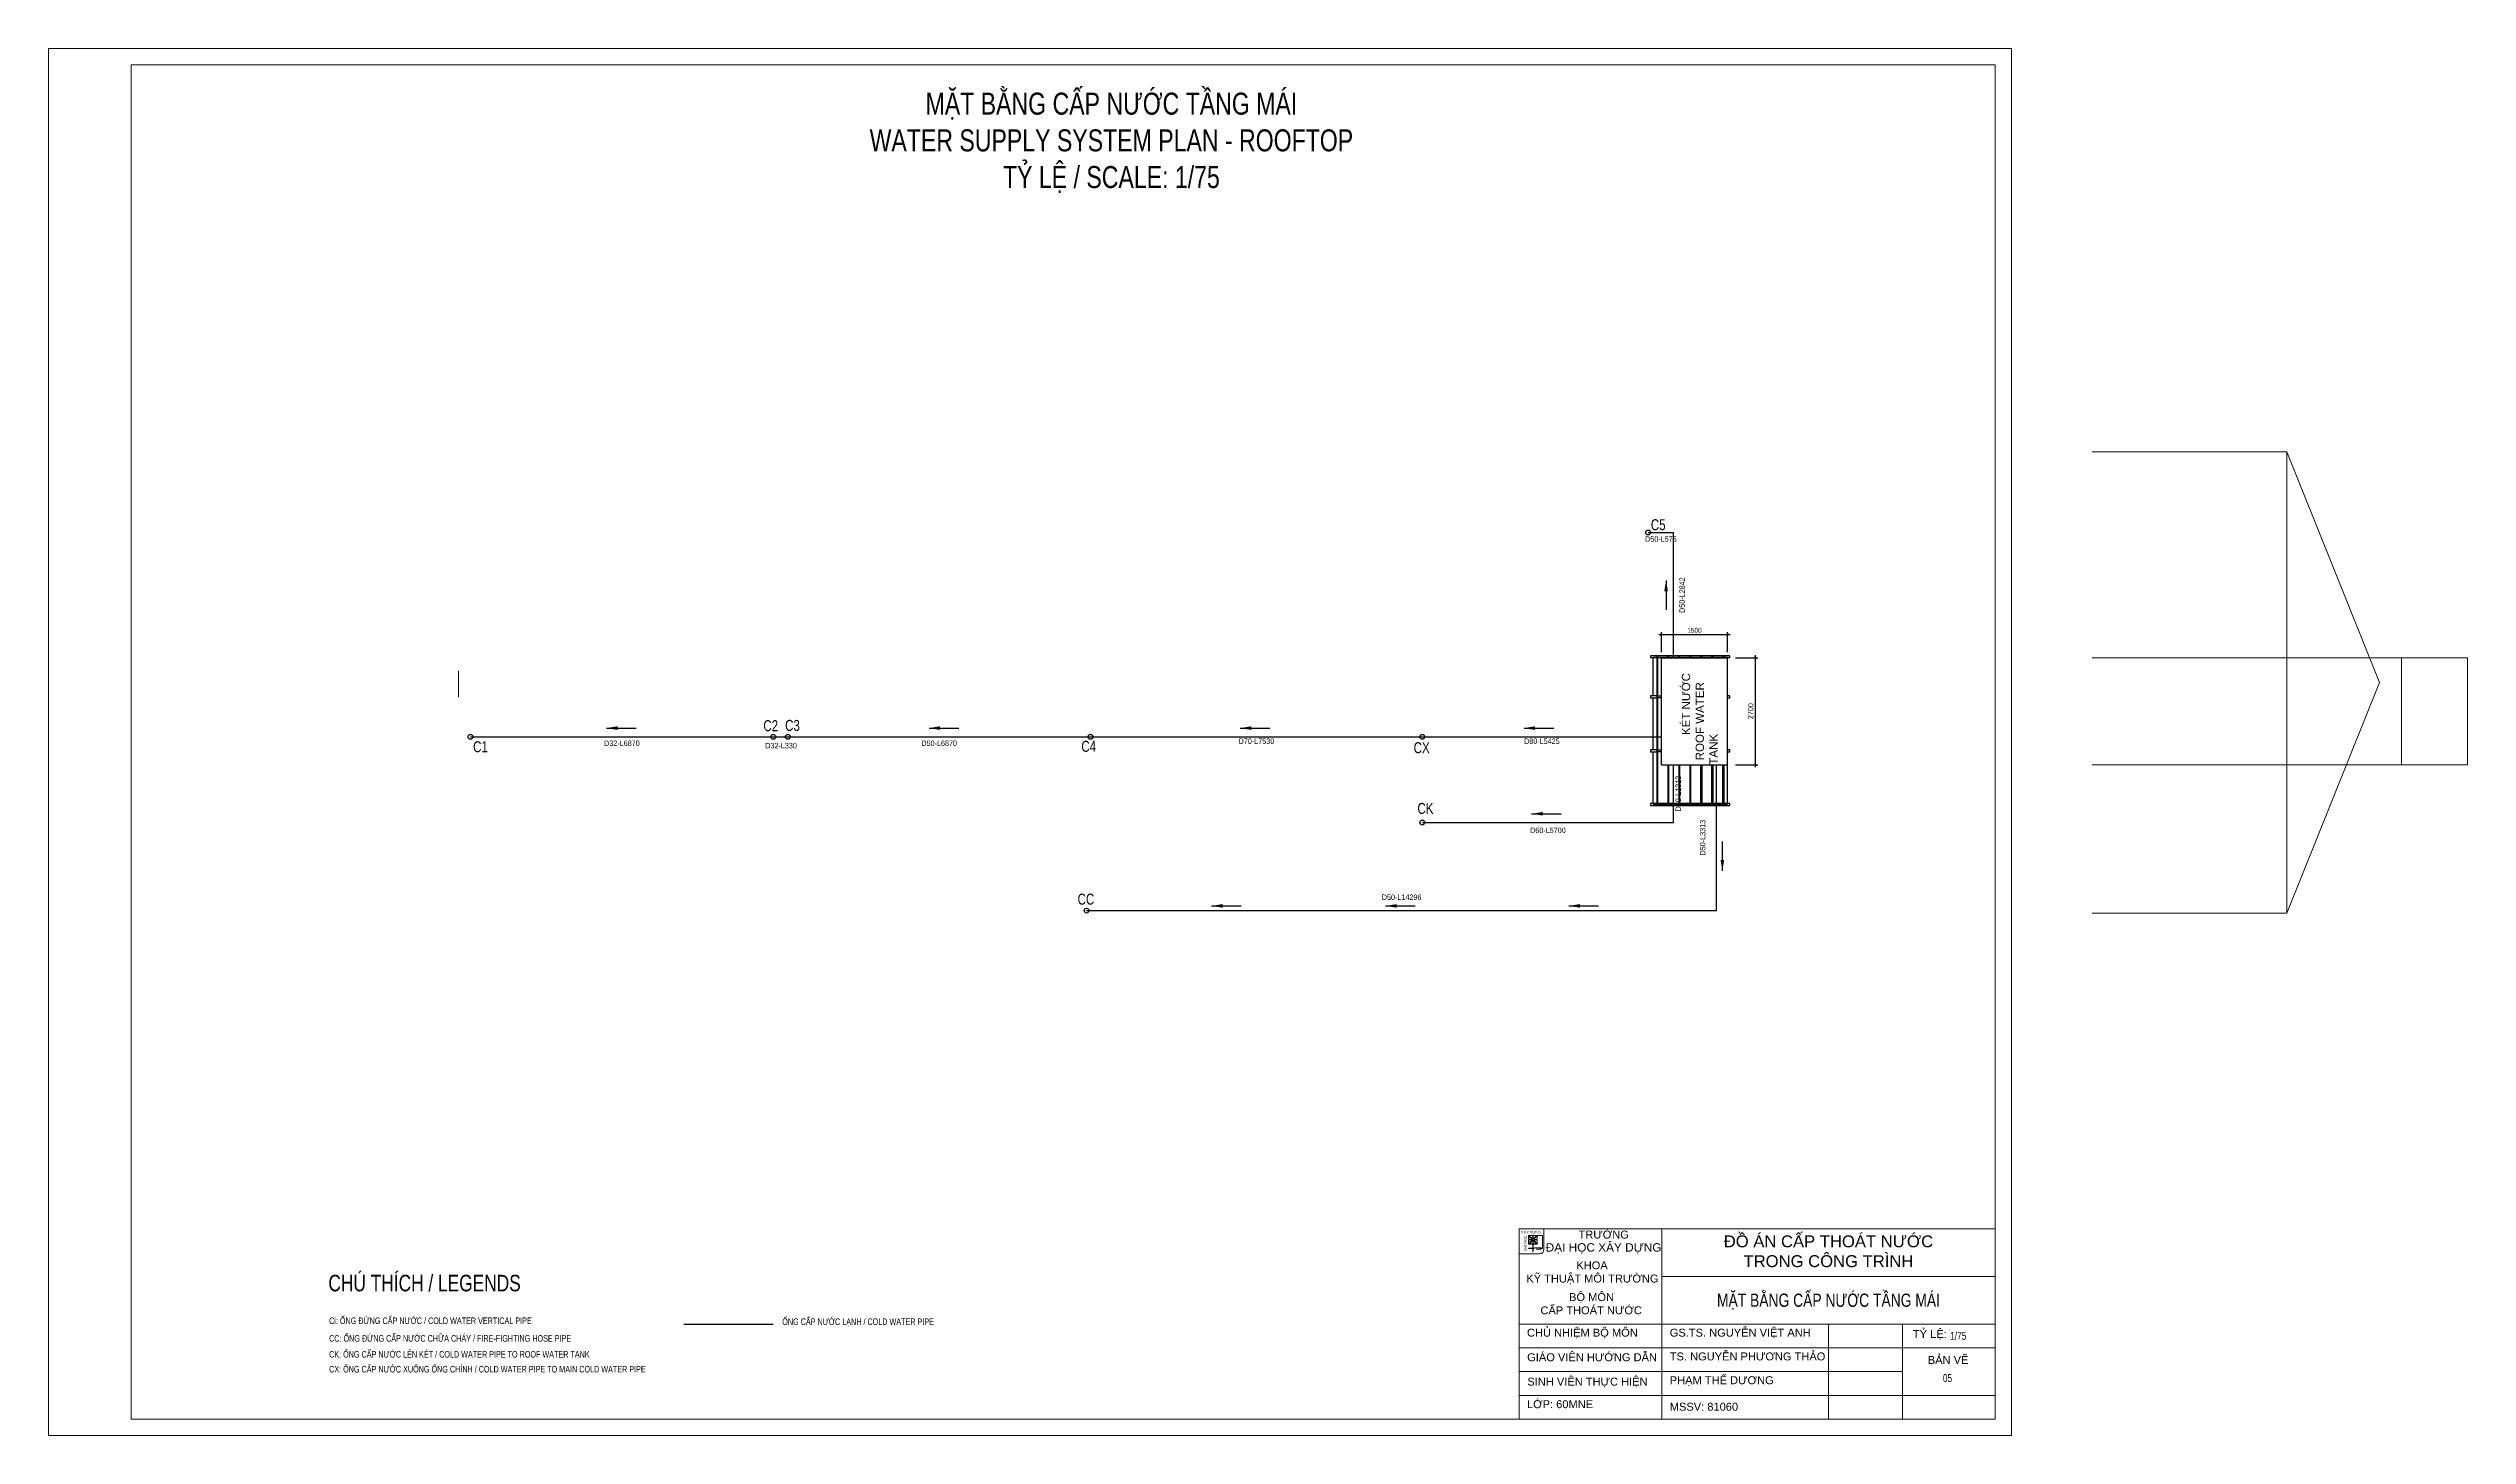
# Model space of a CAD drawing. Header units: millimetres. Extents: x -819040 to 60987, y -269988 to 131461.
# Drawn here: x 6088 to 60987, y -2954 to 28546 of the extents above; entities that cross this region are included whole.
import ezdxf
from ezdxf.enums import TextEntityAlignment as Align

# ---------------------------------------------------------------- set-up
doc = ezdxf.new("R2010")
doc.units = ezdxf.units.MM
doc.layers.get('0').update_dxf_attribs({"lineweight": 9})
doc.layers.get('Defpoints').update_dxf_attribs({"lineweight": 9})
for name, color, linetype, lineweight in [('CAP LANH-CAT', 4, 'Continuous', 30), ('CAP LANH-CONTINOUS', 4, 'Continuous', 30), ('CAP LANH-CONTINOUS @ 50', 4, 'Continuous', 30), ('GHI CHU', 51, 'Continuous', 9), ('GHI CHU @ 100', 51, 'Continuous', 9), ('GHI CHU @ 50', 51, 'Continuous', 9), ('KET NUOC', 4, 'Continuous', 30), ('KET NUOC @ 50', 4, 'Continuous', 30), ('KHUNG GIAY-A2', 7, 'Continuous', 9), ('KHUNG TEN', 7, 'Continuous', 9), ('KICH THUOC', 21, 'Continuous', 13), ('KICH THUOC @ 50', 21, 'Continuous', 13)]:
    doc.layers.add(name, color=color, linetype=linetype, lineweight=lineweight)
doc.styles.add('ARIANH', font='VnArialH.TTF')
doc.styles.add('KICH THUOC', font='arial.ttf', dxfattribs={"width": 0.75})
doc.styles.get("Standard").update_dxf_attribs({"font": 'arial.ttf', "width": 0.75})
doc.styles.add('TCVN-10', font='arial.ttf', dxfattribs={"width": 0.75, "height": 10})
doc.styles.add('TCVN-2.5', font='arial.ttf', dxfattribs={"width": 0.75, "height": 2.5})
doc.dimstyles.new('TCVN-2.5', dxfattribs={"dimtxt": 2.5, "dimasz": 1.2, "dimexe": 1.2, "dimexo": 0, "dimgap": 0.8, "dimtad": 1, "dimtoh": 1, "dimdec": 0, "dimzin": 0, "dimdsep": 46, "dimtxsty": 'KICH THUOC', "dimblk": 'ARCHTICK', "dimcen": 1.2, "dimdle": 1.2, "dimclrd": 31, "dimclre": 31, "dimclrt": 256, "dimadec": 0, "dimazin": 0, "dimtm": 1e-09, "dimtfac": 1, "dimtdec": 0, "dimtix": 1, "dimtofl": 0, "dimtmove": 0, "dimatfit": 2, "dimfxl": 7, "dimfxlon": 1, "dimtolj": 1, "dimtzin": 0, "dimlwd": -1, "dimlwe": -1, "dimarcsym": 1})
doc.dimstyles.new('TCVN-2.5 D-L', dxfattribs={"dimtxt": 2.5, "dimasz": 1.2, "dimexe": 1.2, "dimexo": 0, "dimgap": 0.8, "dimtad": 1, "dimtoh": 1, "dimdec": 0, "dimzin": 0, "dimdsep": 46, "dimtxsty": 'KICH THUOC', "dimblk": 'ARCHTICK', "dimcen": 1.2, "dimdle": 1.2, "dimse1": 1, "dimse2": 1, "dimsd1": 1, "dimsd2": 1, "dimclrd": 256, "dimclre": 256, "dimclrt": 256, "dimadec": 0, "dimazin": 0, "dimtm": 1e-09, "dimtfac": 1, "dimtdec": 0, "dimtofl": 0, "dimtmove": 0, "dimatfit": 2, "dimfxl": 1, "dimtolj": 1, "dimtzin": 0, "dimlwd": -1, "dimlwe": -1, "dimarcsym": 1})
doc.dimstyles.new('TCVN-5 D-i-L', dxfattribs={"dimtxt": 5, "dimasz": 1.2, "dimexe": 1.2, "dimexo": 0, "dimgap": 0.8, "dimtad": 1, "dimtoh": 1, "dimdec": 0, "dimzin": 0, "dimdsep": 46, "dimtxsty": 'KICH THUOC', "dimblk": 'ARCHTICK', "dimcen": 1.2, "dimdle": 1.2, "dimse1": 1, "dimse2": 1, "dimsd1": 1, "dimsd2": 1, "dimclrd": 256, "dimclre": 256, "dimclrt": 256, "dimadec": 0, "dimazin": 0, "dimtm": 1e-09, "dimtfac": 1, "dimtdec": 0, "dimtofl": 0, "dimtmove": 1, "dimatfit": 2, "dimfxl": 1, "dimtolj": 1, "dimtzin": 0, "dimlwd": -1, "dimlwe": -1, "dimarcsym": 1})

# ---------------------------------------------------------------- blocks, each defined once
blk = doc.blocks.new('_ArchTick')
at = {"color": 0, "linetype": 'ByBlock', "const_width": 0.15}
blk.add_lwpolyline([(-0.5, -0.5), (0.5, 0.5)], dxfattribs=at)
blk = doc.blocks.new('*D21')
at = {"layer": 'Defpoints', "color": 0, "transparency": 16777216}
for p in [(0, -1725), (-1500, -2310), (0, -2310)]:
    blk.add_point(p, dxfattribs=at)
at = {"layer": 'KET NUOC', "color": 31, "transparency": 16777216}
for p, q in [((-1560, -1725), (60, -1725)), ((-1500, -2175), (-1500, -1665)), ((0, -2175), (0, -1665))]:
    blk.add_line(p, q, dxfattribs=at)
at = {"layer": 'KET NUOC', "color": 31, "transparency": 16777216, "xscale": 59.99999999999995, "yscale": 59.99999999999995, "zscale": 59.99999999999995, "rotation": 180}
blk.add_blockref('_ArchTick', (-1500, -1725), dxfattribs=at)
at = {"layer": 'KET NUOC', "color": 31, "transparency": 16777216, "xscale": 59.99999999999995, "yscale": 59.99999999999995, "zscale": 59.99999999999995}
blk.add_blockref('_ArchTick', (0, -1725), dxfattribs=at)
at = {"layer": 'KET NUOC', "transparency": 16777216, "insert": (-750, -1621), "char_height": 125, "attachment_point": 5, "style": 'KICH THUOC'}
blk.add_mtext('\\A1;1500', dxfattribs=at)
blk = doc.blocks.new('*D18')
at = {"layer": 'Defpoints', "color": 0, "transparency": 16777216}
for p in [(0, -2310), (0, -5010), (629, -5010)]:
    blk.add_point(p, dxfattribs=at)
at = {"layer": 'KET NUOC', "color": 31, "transparency": 16777216}
for p, q in [((179, -2310), (689, -2310)), ((629, -2250), (629, -5070)), ((179, -5010), (689, -5010))]:
    blk.add_line(p, q, dxfattribs=at)
at = {"layer": 'KET NUOC', "color": 31, "transparency": 16777216, "xscale": 59.99999999999995, "yscale": 59.99999999999995, "zscale": 59.99999999999995}
for p, rotation in [((629, -2310), 90), ((629, -5010), 270)]:
    blk.add_blockref('_ArchTick', p, dxfattribs=dict(at, rotation=rotation))
at = {"layer": 'KET NUOC', "color": 21, "transparency": 16777216, "insert": (525, -3660), "char_height": 125, "attachment_point": 5, "rotation": 90, "style": 'KICH THUOC'}
blk.add_mtext('\\A1;2700', dxfattribs=at)
blk = doc.blocks.new('*U281')
at = {"layer": 'KHUNG TEN'}
for p, q in [((0, 2880), (-7200, 2880)), ((-7200, 0), (-7200, 2880)), ((-6824, 2880), (-7200, 2880)), ((-7200, 2503), (-7200, 2880)), ((-6994, 2589), (-7058, 2589)), ((-7058, 2582), (-7058, 2589)), ((-6994, 2589), (-7058, 2589)), ((-7058, 2583), (-7058, 2589)), ((-6994, 2588), (-7058, 2588)), ((-7058, 2582), (-7058, 2588)), ((-6994, 2583), (-7058, 2583)), ((-6994, 2582), (-7058, 2582)), ((-6994, 2582), (-7058, 2582)), ((-6993, 2589), (-7057, 2589)), ((-7057, 2583), (-7057, 2589)), ((-6993, 2583), (-7057, 2583)), ((-7056, 2782), (-7005, 2782)), ((-7056, 2777), (-7056, 2782)), ((-7056, 2782), (-7005, 2782)), ((-7056, 2778), (-7056, 2782)), ((-7056, 2782), (-7005, 2782)), ((-7056, 2777), (-7056, 2782)), ((-7056, 2781), (-7006, 2781)), ((-7056, 2777), (-7056, 2781)), ((-7056, 2778), (-6997, 2720)), ((-7055, 2732), (-7056, 2778)), ((-7056, 2777), (-6998, 2719)), ((-7056, 2731), (-7056, 2777)), ((-7056, 2777), (-6998, 2719)), ((-7056, 2731), (-7056, 2777)), ((-7056, 2777), (-6998, 2719)), ((-7056, 2731), (-7056, 2777)), ((-7056, 2655), (-6998, 2714)), ((-7056, 2656), (-6997, 2714)), ((-7056, 2656), (-6998, 2714)), ((-7056, 2655), (-6998, 2713)), ((-7055, 2703), (-7056, 2656)), ((-7056, 2702), (-7056, 2655)), ((-7056, 2702), (-7056, 2655)), ((-7056, 2702), (-7056, 2656)), ((-7056, 2656), (-7056, 2652)), ((-7056, 2656), (-7056, 2651)), ((-7056, 2655), (-7056, 2651)), ((-7056, 2655), (-7056, 2651)), ((-7056, 2652), (-7005, 2652)), ((-7056, 2651), (-7005, 2651)), ((-7056, 2651), (-7006, 2651)), ((-7056, 2651), (-7005, 2651)), ((-7052, 2782), (-6994, 2724)), ((-7052, 2782), (-6994, 2724)), ((-7052, 2781), (-6994, 2723)), ((-7052, 2651), (-6994, 2709)), ((-7052, 2651), (-6994, 2709)), ((-7052, 2651), (-6994, 2709)), ((-7051, 2782), (-6993, 2724)), ((-7051, 2720), (-7044, 2716)), ((-7051, 2712), (-7044, 2716)), ((-7051, 2652), (-6993, 2710)), ((-7050, 2721), (-7044, 2716)), ((-7050, 2721), (-7043, 2717)), ((-7050, 2721), (-7044, 2716)), ((-7050, 2713), (-7043, 2717)), ((-7050, 2712), (-7044, 2716)), ((-7050, 2712), (-7044, 2716)), ((-6998, 2719), (-7049, 2719)), ((-6997, 2720), (-7048, 2720)), ((-6998, 2719), (-7048, 2719)), ((-6998, 2719), (-7048, 2719)), ((-6998, 2714), (-7048, 2714)), ((-6998, 2714), (-7048, 2714)), ((-6998, 2713), (-7048, 2713)), ((-6997, 2714), (-7047, 2714)), ((-6995, 2774), (-6991, 2769)), ((-6995, 2774), (-6991, 2769)), ((-6994, 2775), (-6990, 2770)), ((-6994, 2774), (-6991, 2769)), ((-6994, 2724), (-6994, 2770)), ((-6994, 2723), (-6994, 2770)), ((-6994, 2724), (-6994, 2770)), ((-6994, 2529), (-6994, 2709)), ((-6994, 2529), (-6994, 2709)), ((-6994, 2529), (-6994, 2709)), ((-6994, 2657), (-6991, 2661)), ((-6994, 2657), (-6991, 2661)), ((-6994, 2657), (-6991, 2660)), ((-6985, 2574), (-6994, 2529)), ((-6986, 2574), (-6994, 2529)), ((-6985, 2574), (-6994, 2529)), ((-6993, 2724), (-6993, 2771)), ((-6993, 2530), (-6993, 2710)), ((-6993, 2658), (-6990, 2661)), ((-6985, 2575), (-6993, 2530)), ((-6987, 2774), (-6991, 2769)), ((-6988, 2774), (-6991, 2769)), ((-6987, 2774), (-6991, 2769)), ((-6991, 2661), (-6985, 2655)), ((-6991, 2661), (-6985, 2655)), ((-6991, 2660), (-6986, 2655)), ((-6987, 2775), (-6990, 2770)), ((-6990, 2661), (-6985, 2656)), ((-6930, 2782), (-6988, 2724)), ((-6930, 2782), (-6988, 2724)), ((-6930, 2781), (-6988, 2723)), ((-6988, 2724), (-6988, 2770)), ((-6988, 2723), (-6988, 2770)), ((-6988, 2724), (-6988, 2770)), ((-6930, 2651), (-6988, 2709)), ((-6988, 2560), (-6988, 2709)), ((-6930, 2651), (-6988, 2709)), ((-6988, 2560), (-6988, 2709)), ((-6930, 2651), (-6988, 2709)), ((-6988, 2560), (-6988, 2709)), ((-6929, 2782), (-6987, 2724)), ((-6987, 2724), (-6987, 2771)), ((-6929, 2652), (-6987, 2710)), ((-6987, 2561), (-6987, 2710)), ((-6926, 2777), (-6984, 2719)), ((-6926, 2777), (-6984, 2719)), ((-6925, 2777), (-6984, 2719)), ((-6984, 2719), (-6937, 2719)), ((-6984, 2719), (-6938, 2719)), ((-6984, 2719), (-6937, 2719)), ((-6926, 2655), (-6984, 2714)), ((-6984, 2714), (-6937, 2714)), ((-6925, 2656), (-6984, 2714)), ((-6984, 2714), (-6937, 2714)), ((-6926, 2655), (-6984, 2713)), ((-6984, 2713), (-6938, 2713)), ((-6925, 2778), (-6983, 2720)), ((-6983, 2720), (-6937, 2720)), ((-6925, 2656), (-6983, 2714)), ((-6983, 2714), (-6937, 2714)), ((-6977, 2781), (-6847, 2781)), ((-6977, 2651), (-6926, 2651)), ((-6976, 2782), (-6847, 2782)), ((-6976, 2782), (-6846, 2782)), ((-6976, 2782), (-6847, 2782)), ((-6976, 2652), (-6925, 2652)), ((-6976, 2651), (-6926, 2651)), ((-6976, 2651), (-6925, 2651)), ((-6865, 2591), (-6960, 2591)), ((-6865, 2591), (-6960, 2591)), ((-6864, 2592), (-6959, 2592)), ((-6865, 2591), (-6959, 2591)), ((-6888, 2575), (-6942, 2571)), ((-6888, 2575), (-6942, 2571)), ((-6888, 2575), (-6942, 2571)), ((-6872, 2571), (-6942, 2571)), ((-6872, 2571), (-6942, 2571)), ((-6872, 2571), (-6942, 2571)), ((-6887, 2576), (-6941, 2571)), ((-6871, 2571), (-6941, 2571)), ((-6934, 2720), (-6938, 2716)), ((-6934, 2720), (-6938, 2716)), ((-6933, 2720), (-6938, 2717)), ((-6938, 2717), (-6933, 2713)), ((-6938, 2716), (-6934, 2713)), ((-6938, 2716), (-6934, 2713)), ((-6933, 2721), (-6937, 2717)), ((-6937, 2717), (-6933, 2714)), ((-6926, 2777), (-6926, 2782)), ((-6926, 2777), (-6926, 2781)), ((-6926, 2731), (-6926, 2777)), ((-6926, 2731), (-6926, 2777)), ((-6926, 2702), (-6926, 2655)), ((-6926, 2702), (-6926, 2655)), ((-6926, 2655), (-6926, 2651)), ((-6926, 2655), (-6926, 2651)), ((-6925, 2778), (-6925, 2782)), ((-6925, 2777), (-6925, 2782)), ((-6925, 2732), (-6925, 2778)), ((-6925, 2731), (-6925, 2777)), ((-6925, 2703), (-6925, 2656)), ((-6925, 2702), (-6925, 2656)), ((-6925, 2656), (-6925, 2652)), ((-6925, 2656), (-6925, 2651)), ((-6847, 2782), (-6847, 2595)), ((-6847, 2782), (-6847, 2595)), ((-6847, 2781), (-6847, 2595)), ((-6846, 2782), (-6846, 2596)), ((-6824, 2880), (-6824, 2570)), ((-5040, 0), (-5040, 2880)), ((0, 2160), (0, 2880)), ((-6890, 2503), (-7200, 2503)), ((0, 2160), (-5040, 2160)), ((0, 1440), (0, 2160)), ((-7200, 1440), (0, 1440)), ((-2520, 0), (-2520, 1440)), ((-1401, 0), (-1401, 1440)), ((0, 1080), (0, 1440)), ((-7200, 1080), (0, 1080)), ((0, 360), (0, 1080)), ((-7200, 720), (-1401, 720)), ((-7200, 360), (0, 360)), ((-5040, 0), (-7200, 0)), ((-2520, 0), (-5040, 0)), ((-1440, 0), (-2520, 0)), ((0, 0), (-1440, 0)), ((0, 0), (0, 360))]:
    blk.add_line(p, q, dxfattribs=at)
for points in [[(0, 0), (0, 1440), (-7200, 1440), (-7200, 0)], [(-7200, 0), (0, 0)]]:
    blk.add_lwpolyline(points, dxfattribs=at)
for centre, radius, start, end in [((-7044, 2731), 12.7, 182.09, 237.073), ((-7044, 2731), 12.7, 182.09, 237.073), ((-7043, 2731), 12.7, 182.09, 237.073), ((-7045, 2702), 11.7, 117.544, 179.9029), ((-7045, 2702), 11.7, 117.544, 179.9029), ((-7044, 2702), 11.7, 117.544, 179.9029), ((-7043, 2732), 12.7, 182.09, 237.073), ((-7044, 2703), 11.7, 117.544, 179.9029), ((-7006, 2770), 11.7, 0.049, 89.951), ((-7006, 2663), 11.7, 270.049, 359.951), ((-7005, 2770), 11.7, 0.049, 89.951), ((-7005, 2771), 11.7, 0.049, 89.951), ((-7005, 2770), 11.7, 0.049, 89.951), ((-7005, 2663), 11.7, 270.049, 359.951), ((-7005, 2664), 11.7, 270.049, 359.951), ((-7005, 2663), 11.7, 270.049, 359.951), ((-6976, 2770), 11.7, 90.049, 179.951), ((-6976, 2770), 11.7, 90.049, 179.951), ((-6977, 2770), 11.7, 90.049, 179.951), ((-6976, 2663), 11.7, 180.049, 269.951), ((-6977, 2663), 11.7, 180.049, 269.951), ((-6976, 2663), 11.7, 180.049, 269.951), ((-6976, 2771), 11.7, 90.049, 179.951), ((-6976, 2664), 11.7, 180.049, 269.951), ((-6960, 2563), 28.3, 89.9871, 156.3994), ((-6959, 2564), 28.3, 89.9871, 156.3994), ((-6960, 2563), 28.3, 89.9871, 156.3994), ((-6959, 2563), 28.3, 89.9871, 156.3994), ((-6938, 2731), 11.7, 270.0009, 359.9029), ((-6938, 2702), 11.7, 0.0971, 89.9991), ((-6937, 2732), 11.7, 270.0009, 359.9029), ((-6937, 2731), 11.7, 270.0009, 359.9029), ((-6937, 2731), 11.7, 270.0009, 359.9029), ((-6937, 2702), 11.7, 0.0971, 89.9991), ((-6937, 2703), 11.7, 0.0971, 89.9991), ((-6937, 2702), 11.7, 0.0971, 89.9991), ((-6890, 2569), 65.9, 270, 0), ((-6888, 2600), 24.5, 270, 339.999), ((-6888, 2599), 24.5, 270, 339.999), ((-6888, 2600), 24.5, 270, 339.999), ((-6887, 2600), 24.5, 270, 339.999), ((-6872, 2595), 24.7, 270, 0), ((-6872, 2595), 24.7, 270, 0), ((-6872, 2595), 24.7, 270, 0), ((-6871, 2596), 24.7, 270, 0)]:
    blk.add_arc(centre, radius, start, end, dxfattribs=at)
at = {"layer": 'KHUNG TEN', "style": 'ARIANH'}
for s, p in [('x   y dùng', (-7171, 2810)), ('¢', (-7128, 2809))]:
    blk.add_text(s, height=39, dxfattribs=at).set_placement(p)
blk.add_text('®¹i häc', height=39, rotation=90, dxfattribs=at).set_placement((-7085, 2551))
for s, insert, char_height, width, attachment_point in [('{\\fArial|b0|i0|c0|p34;ĐẠI HỌC XÂY DỰNG}', (-6798, 2663), 128, 7638.54, 1), ('{\\fArial|b0|i0|c0|p34;TRƯỜNG}', (-6301, 2854), 120, 7638.54, 1), ('{\\fArial|b0|i0|c0|p34;ĐỒ ÁN CẤP THOÁT NƯỚC\\PTRONG CÔNG TRÌNH}', (-2520, 2540), 180, 5040, 5), ('\\pi796.03087;{\\fArial|b0|i0|c0|p34;KHOA\\P\\pi38.66388;KỸ THUẬT MÔI TRƯỜNG }', (-7130, 2388), 120, 2055.12, 1), ('\\pi657.88068;{\\fArial|b0|i0|c0|p34;BỘ MÔN \\P\\pi224.82474;CẤP THOÁT NƯỚC}', (-7102, 1907), 120, 1969.62, 1), ('{\\fArial|b0|i0|c0|p34;CHỦ NHIỆM BỘ MÔN}', (-7081, 1369), 120, 2368.22, 1), ('{\\fArial|b0|i0|c0|p34;GS.TS. NGUYỄN VIỆT ANH}', (-4921, 1369), 120, 2368.22, 1), ('{\\fArial|b0|i0|c0|p34;TỶ LỆ:}', (-1243, 1348), 120, 1287.18, 1), ('{\\fArial|b0|i0|c0|p34;GIÁO VIÊN HƯỚNG DẪN}', (-7078, 997), 120, 2368.22, 1), ('{\\fArial|b0|i0|c0|p34;TS. NGUYỄN PHƯƠNG THẢO}', (-4921, 1009), 120, 2537.36, 1), ('{\\fArial|b0|i0|c0|p34;BẢN VẼ }', (-1017, 956), 120, 1287.18, 1), ('{\\fArial|b0|i0|c0|p34;SINH VIÊN THỰC HIỆN}', (-7076, 628), 120, 2368.22, 1), ('{\\fArial|b0|i0|c0|p34;PHẠM THẾ DƯƠNG}', (-4921, 649), 120, 2368.22, 1), ('L{\\fArial|b0|i0|c0|p34;Ớ}P: 60MNE', (-7081, 286), 120, 2368.22, 1), ('MSSV: 81060', (-4921, 248), 120, 2368.22, 1)]:
    blk.add_mtext(s, dxfattribs=dict(at, insert=insert, char_height=char_height, width=width, attachment_point=attachment_point))
at = {"layer": 'KHUNG TEN', "width": 0.75}
blk.add_attdef('TEN_BAN_VE', text='', height=200, dxfattribs=at).set_placement((-2520, 1800), align=Align.MIDDLE_CENTER)
at = {"layer": 'KHUNG TEN', "style": 'TCVN-10', "width": 0.75}
for tag, p in [('TY_LE', (-679, 1201)), ('STT', (-789, 561)), ('NGAY_HOAN_THANH', (-1271, 121))]:
    blk.add_attdef(tag, p, '', height=120, dxfattribs=at)
blk = doc.blocks.new('*D1933')
at = {"layer": 'Defpoints', "color": 0, "transparency": 16777216}
for p in [(15667, 12913), (22537, 12913), (22537, 12662)]:
    blk.add_point(p, dxfattribs=at)
at = {"layer": 'KICH THUOC', "transparency": 16777216, "insert": (19102, 12766), "char_height": 125, "attachment_point": 5, "style": 'KICH THUOC'}
blk.add_mtext('\\A1;D32-L6870', dxfattribs=at)
blk = doc.blocks.new('*D1934')
at = {"layer": 'Defpoints', "color": 0, "transparency": 16777216}
for p in [(22537, 12913), (22867, 12913), (22867, 12662)]:
    blk.add_point(p, dxfattribs=at)
at = {"layer": 'KICH THUOC', "transparency": 16777216, "insert": (22714, 12712), "char_height": 125, "attachment_point": 5, "style": 'KICH THUOC'}
blk.add_mtext('\\A1;D32-L330', dxfattribs=at)
blk = doc.blocks.new('*D1935')
at = {"layer": 'Defpoints', "color": 0, "transparency": 16777216}
for p in [(22867, 12913), (29737, 12913), (29737, 12662)]:
    blk.add_point(p, dxfattribs=at)
at = {"layer": 'KICH THUOC', "transparency": 16777216, "insert": (26302, 12766), "char_height": 125, "attachment_point": 5, "style": 'KICH THUOC'}
blk.add_mtext('\\A1;D50-L6870', dxfattribs=at)
blk = doc.blocks.new('*D1936')
at = {"layer": 'Defpoints', "color": 0, "transparency": 16777216}
for p in [(29737, 12913), (37267, 12913), (37267, 12709)]:
    blk.add_point(p, dxfattribs=at)
at = {"layer": 'KICH THUOC', "transparency": 16777216, "insert": (33502, 12813), "char_height": 125, "attachment_point": 5, "style": 'KICH THUOC'}
blk.add_mtext('\\A1;D70-L7530', dxfattribs=at)
blk = doc.blocks.new('*D1937')
at = {"layer": 'Defpoints', "color": 0, "transparency": 16777216}
for p in [(37267, 12913), (42692, 12913), (42692, 12709)]:
    blk.add_point(p, dxfattribs=at)
at = {"layer": 'KICH THUOC', "transparency": 16777216, "insert": (39980, 12813), "char_height": 125, "attachment_point": 5, "style": 'KICH THUOC'}
blk.add_mtext('\\A1;D80-L5425', dxfattribs=at)
blk = doc.blocks.new('*D1984')
at = {"layer": 'Defpoints', "color": 0, "transparency": 16777216}
for p in [(42972, 17553), (42968, 14711), (43265, 14710)]:
    blk.add_point(p, dxfattribs=at)
at = {"layer": 'KICH THUOC', "transparency": 16777216, "insert": (43163, 16131), "char_height": 125, "attachment_point": 5, "rotation": 89.9036, "style": 'KICH THUOC'}
blk.add_mtext('\\A1;D50-L2842', dxfattribs=at)
blk = doc.blocks.new('*D1985')
at = {"layer": 'Defpoints', "color": 0, "transparency": 16777216}
for p in [(42392, 17553), (42968, 17553), (42968, 17300)]:
    blk.add_point(p, dxfattribs=at)
at = {"layer": 'KICH THUOC', "transparency": 16777216, "insert": (42680, 17404), "char_height": 125, "attachment_point": 5, "style": 'KICH THUOC'}
blk.add_mtext('\\A1;D50-L575', dxfattribs=at)
blk = doc.blocks.new('*D1999')
at = {"layer": 'Defpoints', "color": 0, "transparency": 16777216}
for p in [(37267, 10968), (42968, 10968), (42968, 10686)]:
    blk.add_point(p, dxfattribs=at)
at = {"layer": 'KICH THUOC', "transparency": 16777216, "insert": (40117, 10789), "char_height": 125, "attachment_point": 5, "style": 'KICH THUOC'}
blk.add_mtext('\\A1;D60-L5700', dxfattribs=at)
blk = doc.blocks.new('*D2000')
at = {"layer": 'Defpoints', "color": 0, "transparency": 16777216}
for p in [(42968, 12281), (43178, 12281), (42968, 10968)]:
    blk.add_point(p, dxfattribs=at)
at = {"layer": 'KICH THUOC', "transparency": 16777216, "insert": (43074, 11624), "char_height": 125, "attachment_point": 5, "rotation": 90, "style": 'KICH THUOC'}
blk.add_mtext('\\A1;D60-L1313', dxfattribs=at)
blk = doc.blocks.new('*D2001')
at = {"layer": 'Defpoints', "color": 0, "transparency": 16777216}
for p in [(29647, 8968), (43944, 9167), (43944, 8968)]:
    blk.add_point(p, dxfattribs=at)
at = {"layer": 'KICH THUOC', "transparency": 16777216, "insert": (36796, 9270), "char_height": 125, "attachment_point": 5, "style": 'KICH THUOC'}
blk.add_mtext('\\A1;D50-L14296', dxfattribs=at)
blk = doc.blocks.new('*D2002')
at = {"layer": 'Defpoints', "color": 0, "transparency": 16777216}
for p in [(43733, 12281), (43944, 12281), (43944, 8968)]:
    blk.add_point(p, dxfattribs=at)
at = {"layer": 'KICH THUOC', "transparency": 16777216, "insert": (43629, 10624), "char_height": 125, "attachment_point": 5, "rotation": 90, "style": 'KICH THUOC'}
blk.add_mtext('\\A1;D50-L3313', dxfattribs=at)
blk = doc.blocks.new('ket_nuoc_mat_bang')
at = {"layer": 'KET NUOC'}
for p, q in [((-1500, -5010), (-1500, -2310)), ((-1500, -2310), (0, -2310)), ((0, -5010), (0, -2310)), ((-1500, -5010), (0, -5010))]:
    blk.add_line(p, q, dxfattribs=at)
at = {"layer": 'KET NUOC', "insert": (-1036.7, -5008.4), "char_height": 187.5, "width": 2720.514, "attachment_point": 1, "rotation": 90}
blk.add_mtext('\\pi670.6255;{\\W1;KÉT NƯỚC\\P\\pi97.50988;ROOF WATER TANK}', dxfattribs=at)
at = {"layer": 'KET NUOC @ 50'}
dim = blk.add_linear_dim(base=(0, -1724.7), p1=(-1500, -2310), p2=(0, -2310), angle=0, dimstyle='TCVN-2.5', override={"dimscale": 50, "dimtix": 0, "dimtofl": 0, "dimtmove": 0, "dimatfit": 2}, dxfattribs=at)
dim.commit()
dim.dimension.update_dxf_attribs({"geometry": '*D21', "text_midpoint": (-750.1, -1724.7), "dimtype": 129})
dim = blk.add_aligned_dim(p1=(0, -2310), p2=(0, -5010), distance=629.1, dimstyle='TCVN-2.5', override={"dimscale": 50, "dimtix": 0, "dimtofl": 0, "dimtmove": 0, "dimatfit": 2}, dxfattribs=at)
dim.commit()
dim.dimension.update_dxf_attribs({"geometry": '*D18', "text_midpoint": (525.3, -3660)})
blk = doc.blocks.new('he_ket_nuoc')
at = {"layer": 'KET NUOC', "color": 140}
for p, q in [((55, -2550), (-1745, -2550)), ((-1745, -2550), (-1745, -2595)), ((-1745, -2595), (-1607.5, -2595)), ((-1690, -2550), (0, -2550)), ((-1690, -3565), (-1690, -2600)), ((-1582.5, -2550), (-1607.5, -2550)), ((-1607.5, -2550), (-1607.5, -6330)), ((-1582.5, -6330), (-1582.5, -2550)), ((-1582.5, -2595), (-1357.5, -2595)), ((-1357.5, -2550), (-1357.5, -2595)), ((-1332.5, -2550), (-1357.5, -2550)), ((-1332.5, -2595), (-1332.5, -2550)), ((-1332.5, -2595), (-1107.5, -2595)), ((-1107.5, -2550), (-1107.5, -2595)), ((-1082.5, -2550), (-1107.5, -2550)), ((-1082.5, -2595), (-1082.5, -2550)), ((-1082.5, -2595), (-857.5, -2595)), ((-857.5, -2550), (-857.5, -2595)), ((-832.5, -2550), (-857.5, -2550)), ((-832.5, -2595), (-832.5, -2550)), ((-832.5, -2595), (-607.5, -2595)), ((-607.5, -2595), (-607.5, -2550)), ((-607.5, -2550), (-582.5, -2550)), ((-582.5, -2550), (-582.5, -2595)), ((-582.5, -2595), (-357.5, -2595)), ((-357.5, -2595), (-357.5, -2550)), ((-357.5, -2550), (-332.5, -2550)), ((-332.5, -2550), (-332.5, -2595)), ((-332.5, -2595), (-107.5, -2595)), ((-107.5, -2595), (-107.5, -2550)), ((-107.5, -2550), (-82.5, -2550)), ((-82.5, -2550), (-82.5, -2595)), ((-82.5, -2595), (55, -2595)), ((0, -3565), (0, -2600)), ((55, -2595), (55, -2550)), ((-1607.5, -3565), (-1745, -3565)), ((-1745, -3565), (-1745, -3615)), ((-1745, -3615), (-1607.5, -3615)), ((-1690, -4922.5), (-1690, -3615)), ((-1582.5, -3565), (-1500, -3565)), ((-1500, -3615), (-1582.5, -3615)), ((55, -3565), (0, -3565)), ((0, -4922.5), (0, -3615)), ((0, -3615), (55, -3615)), ((55, -3615), (55, -3565)), ((-1607.5, -4922.5), (-1745, -4922.5)), ((-1745, -4922.5), (-1745, -4972.5)), ((-1582.5, -4922.5), (-1500, -4922.5)), ((55, -4922.5), (0, -4922.5)), ((55, -4972.5), (55, -4922.5)), ((-1745, -4972.5), (-1607.5, -4972.5)), ((-1690, -6280), (-1690, -4972.5)), ((-1500, -4972.5), (-1582.5, -4972.5)), ((-1357.5, -5300), (-1357.5, -6330)), ((-1332.5, -6330), (-1332.5, -5300)), ((-1107.5, -5300), (-1107.5, -6330)), ((-1082.5, -6330), (-1082.5, -5300)), ((-857.5, -5300), (-857.5, -6330)), ((-832.5, -6330), (-832.5, -5300)), ((-607.5, -6330), (-607.5, -5300)), ((-582.5, -5300), (-582.5, -6330)), ((-357.5, -6330), (-357.5, -5300)), ((-332.5, -5300), (-332.5, -6330)), ((-107.5, -6330), (-107.5, -5300)), ((-82.5, -5300), (-82.5, -6330)), ((0, -6280), (0, -4972.5)), ((0, -4972.5), (55, -4972.5)), ((-1607.5, -6280), (-1745, -6280)), ((-1745, -6280), (-1745, -6330)), ((-1745, -6330), (55, -6330)), ((-1690, -6292.9), (0, -6292.9)), ((-1607.5, -6330), (-1582.5, -6330)), ((-1357.5, -6280), (-1582.5, -6280)), ((-1357.5, -6330), (-1332.5, -6330)), ((-1107.5, -6280), (-1332.5, -6280)), ((-1107.5, -6330), (-1082.5, -6330)), ((-857.5, -6280), (-1082.5, -6280)), ((-857.5, -6330), (-832.5, -6330)), ((-607.5, -6280), (-832.5, -6280)), ((-582.5, -6330), (-607.5, -6330)), ((-357.5, -6280), (-582.5, -6280)), ((-332.5, -6330), (-357.5, -6330)), ((-107.5, -6280), (-332.5, -6280)), ((-82.5, -6330), (-107.5, -6330)), ((55, -6280), (-82.5, -6280)), ((55, -6330), (55, -6280))]:
    blk.add_line(p, q, dxfattribs=at)
at = {"layer": 'KET NUOC'}
blk.add_blockref('ket_nuoc_mat_bang', (0, -290), dxfattribs=at)

msp = doc.modelspace()

# ---------------------------------------------------------------- linework, layer by layer
at = {"layer": 'CAP LANH-CAT'}
for centre in [(42392.4, 17552.7), (15667.4, 12912.7), (22537.4, 12912.7), (22867.4, 12912.7), (29737.4, 12912.7), (37267.4, 12912.7), (37267.4, 10967.7), (29647.4, 8967.7)]:
    msp.add_circle(centre, 55, dxfattribs=at)
at = {"layer": 'CAP LANH-CONTINOUS', "ltscale": 1.7}
for p, q in [((42392.4, 17552.7), (42967.6, 17552.7)), ((42967.6, 14710.8), (42967.6, 17552.7)), ((15667.4, 12912.7), (42692.4, 12912.7)), ((42967.6, 10967.7), (42967.6, 12280.8)), ((43943.9, 8967.7), (43943.9, 12280.8)), ((37267.4, 10967.7), (42967.6, 10967.7)), ((29647.4, 8967.7), (43943.9, 8967.7))]:
    msp.add_line(p, q, dxfattribs=at)
at = {"layer": 'CAP LANH-CONTINOUS'}
msp.add_line((20507.4, -425.4), (22533.6, -425.4), dxfattribs=at)
at = {"layer": 'KHUNG GIAY-A2'}
for points in [[(6087.7, -2954), (50637.7, -2954), (50637.7, 28546), (6087.7, 28546)], [(7962.7, -2579), (50262.7, -2579), (50262.7, 28171), (7962.7, 28171)]]:
    msp.add_lwpolyline(points, close=True, dxfattribs=at)
at = {"layer": 'KICH THUOC'}
for p, q in [((52465.6, 19382.7), (56886.9, 19382.7)), ((56886.9, 8912.7), (56886.9, 19382.7)), ((58986.9, 14147.7), (56886.9, 19382.7)), ((15392.4, 14413.6), (15392.4, 13817.7)), ((52465.6, 14710.8), (60986.9, 14710.8)), ((59486.9, 14710.8), (59486.9, 12280.8)), ((60986.9, 14710.8), (60986.9, 12280.8)), ((58986.9, 14147.7), (56886.9, 8912.7)), ((52465.6, 12280.8), (60986.9, 12280.8)), ((52465.6, 8912.7), (56886.9, 8912.7))]:
    msp.add_line(p, q, dxfattribs=at)

# ---------------------------------------------------------------- block references
at = {"layer": 'GHI CHU', "xscale": 1.5, "yscale": 1.5, "zscale": 1.5}
msp.add_blockref('*U281', (50262.7, -2579), dxfattribs=at).add_auto_attribs({'TY_LE': '1/75', 'STT': '05', 'TEN_BAN_VE': 'MẶT BẰNG CẤP NƯỚC TẦNG MÁI'})
at = {"layer": 'KET NUOC', "yscale": 0.9}
msp.add_blockref('he_ket_nuoc', (44192.4, 17050.8), dxfattribs=at)

# ---------------------------------------------------------------- texts
at = {"layer": 'GHI CHU', "insert": (8530.3, 697.7), "char_height": 375, "attachment_point": 1}
msp.add_mtext_dynamic_manual_height_columns('\\pi3911.41372;CHÚ THÍCH / LEGENDS', width=12148.821, gutter_width=10096, heights=[1369.4], dxfattribs=at)
at = {"layer": 'GHI CHU @ 100', "attachment_point": 1, "style": 'TCVN-2.5'}
for s, width, gutter_width, heights, insert, char_height in [('C5', 428.757, 1250, [0], (42451.8, 17854.3), 250), ('C2', 428.757, 1250, [91.2], (22313.1, 13291.6), 250), ('C3', 428.757, 1250, [0], (22806.7, 13297.6), 250), ('C1', 428.757, 1250, [0], (15726, 12812.8), 250), ('C4', 428.757, 1250, [0], (29529.5, 12823), 250), ('CX', 428.757, 1250, [0], (37069.1, 12790.8), 250), ('CK', 428.757, 1250, [0], (37155.7, 11412.6), 250), ('CC', 428.757, 1250, [0], (29443.9, 9353), 250), ('Ci: ỐNG ĐỨNG CẤP NƯỚC / COLD WATER VERTICAL PIPE', 4961.42, 1875, [0], (12458, -270.6), 150), ('ỐNG CẤP NƯỚC LẠNH / COLD WATER PIPE', 5067.25, 1875, [0], (22741.9, -292.2), 150), ('CC: ỐNG ĐỨNG CẤP NƯỚC CHỮA CHÁY / FIRE-FIGHTING HOSE PIPE', 5344.708, 1875, [0], (12458, -670.7), 150), ('CK: ỐNG CẤP NƯỚC LÊN KÉT / COLD WATER PIPE TO ROOF WATER TANK', 5957.359, 1875, [0], (12458, -1031.3), 150), ('CX: ỐNG CẤP NƯỚC XUỐNG ỐNG CHÍNH / COLD WATER PIPE TO MAIN COLD WATER PIPE', 7259.244, 1875, [0], (12458, -1369.8), 150)]:
    msp.add_mtext_dynamic_manual_height_columns(s, width=width, gutter_width=gutter_width, heights=heights, dxfattribs=dict(at, insert=insert, char_height=char_height))
at = {"layer": 'GHI CHU @ 50', "insert": (30210.7, 26401.7), "char_height": 500, "attachment_point": 5, "style": 'TCVN-10'}
msp.add_mtext_dynamic_manual_height_columns('MẶT BẰNG CẤP NƯỚC TẦNG MÁI\\PWATER SUPPLY SYSTEM PLAN - ROOFTOP\\PTỶ LỆ / SCALE: 1/75', width=13504.758, gutter_width=2500, heights=[0], dxfattribs=at)

# ---------------------------------------------------------------- dimensions: what is measured, and where the dimension line sits
at = {"layer": 'KICH THUOC @ 50'}
for base, p1, p2, picture, middle in [((42967.6, 17299.8), (42392.4, 17552.7), (42967.6, 17552.7), '*D1985', (42680, 17299.8)), ((43943.8519, 9166.5808), (29647.3784, 8967.6757), (43943.8519, 8967.6757), '*D2001', (36795.6151, 9166.5808))]:
    dim = msp.add_linear_dim(base=base, p1=p1, p2=p2, angle=0, dimstyle='TCVN-2.5 D-L', override={"dimscale": 50, "dimpost": 'D50-L<>', "dimtix": 0, "dimtofl": 0, "dimtmove": 0, "dimatfit": 2}, dxfattribs=at)
    dim.commit()
    dim.dimension.update_dxf_attribs({"geometry": picture, "text_midpoint": middle, "dimtype": 161})
for p1, p2, distance, override, picture, middle in [((42972.4, 17552.7), (42967.6, 14710.8), 297.1, {"dimscale": 50, "dimpost": 'D50-L<>', "dimtix": 0, "dimtofl": 0, "dimtmove": 0, "dimatfit": 2}, '*D1984', (43163.3, 16131.4)), ((15667.4, 12912.7), (22537.4, 12912.7), -250.9, {"dimscale": 50, "dimpost": 'D32-L<>', "dimtix": 0, "dimtofl": 0, "dimtmove": 0, "dimatfit": 2}, '*D1933', (19102.4, 12765.7)), ((42967.6, 10967.7), (42967.6, 12280.8), -209.9, {"dimscale": 50, "dimpost": 'D60-L<>', "dimtix": 0, "dimtofl": 0, "dimtmove": 0, "dimatfit": 2}, '*D2000', (43073.6, 11624.2)), ((43943.9, 8967.7), (43943.9, 12280.8), 210.6, {"dimscale": 50, "dimpost": 'D50-L<>', "dimtix": 0, "dimtofl": 0, "dimtmove": 0, "dimatfit": 2}, '*D2002', (43629.4, 10624.2)), ((37267.4, 10967.7), (42967.6, 10967.7), -282.1, {"dimscale": 50, "dimpost": 'D60-L<>', "dimtix": 0, "dimtofl": 0, "dimtmove": 0, "dimatfit": 2}, '*D1999', (40117.5, 10789.4))]:
    dim = msp.add_aligned_dim(p1=p1, p2=p2, distance=distance, dimstyle='TCVN-2.5 D-L', override=override, dxfattribs=at)
    dim.commit()
    dim.dimension.update_dxf_attribs({"geometry": picture, "text_midpoint": middle})
dim = msp.add_linear_dim(base=(22867.4, 12661.8), p1=(22537.4, 12912.7), p2=(22867.4, 12912.7), angle=180, text='D32-L330', dimstyle='TCVN-2.5 D-L', override={"dimscale": 50, "dimpost": 'D50-L<>', "dimtix": 0, "dimtofl": 0, "dimtmove": 1, "dimatfit": 2}, dxfattribs=at)
dim.commit()
dim.dimension.update_dxf_attribs({"geometry": '*D1934', "text_midpoint": (22713.9, 12607.6), "dimtype": 160})
for base, p1, p2, text, override, picture, middle in [((29737.4, 12661.8), (22867.4, 12912.7), (29737.4, 12912.7), 'D50-L6870', {"dimscale": 50, "dimpost": 'D70-L<>', "dimtix": 0, "dimtofl": 0, "dimtmove": 1, "dimatfit": 2}, '*D1935', (26302.4, 12765.6)), ((42692.4, 12709), (37267.4, 12912.7), (42692.4, 12912.7), 'D80-L5425', {"dimscale": 50, "dimpost": 'D100-L<>', "dimtix": 0, "dimtofl": 0, "dimtmove": 1, "dimatfit": 2}, '*D1937', (39979.9, 12812.8))]:
    dim = msp.add_linear_dim(base=base, p1=p1, p2=p2, angle=180, text=text, dimstyle='TCVN-2.5 D-L', override=override, dxfattribs=at)
    dim.commit()
    dim.dimension.update_dxf_attribs({"geometry": picture, "text_midpoint": middle})
dim = msp.add_aligned_dim(p1=(29737.4, 12912.7), p2=(37267.4, 12912.7), distance=-203.7, text='D70-L7530', dimstyle='TCVN-2.5 D-L', override={"dimscale": 50, "dimpost": 'D100-L<>', "dimtix": 0, "dimtofl": 0, "dimtmove": 0, "dimatfit": 2}, dxfattribs=at)
dim.commit()
dim.dimension.update_dxf_attribs({"geometry": '*D1936', "text_midpoint": (33502.4, 12812.9)})

# ---------------------------------------------------------------- leaders
at = {"layer": 'CAP LANH-CONTINOUS @ 50'}
for points in [[(42797.9, 16466.3), (42797.9, 15793.7)], [(18752.7, 13111.6), (19425.3, 13111.6)], [(26073.3, 13111.6), (26745.8, 13111.6)], [(33132.9, 13111.6), (33805.5, 13111.6)], [(39576.1, 13111.6), (40248.7, 13111.6)], [(39747.5, 11166.6), (40420, 11166.6)], [(44074.9, 9867.3), (44074.9, 10539.9)], [(32483, 9074.3), (33155.6, 9074.3)], [(36434, 9074.3), (37106.6, 9074.3)], [(40591.6, 9074.3), (41264.2, 9074.3)]]:
    msp.add_leader(points, dimstyle='TCVN-5 D-i-L', override={"dimscale": 50, "dimasz": 5, "dimgap": 0.8, "dimtad": 0}, dxfattribs=at)

doc.saveas('drawing.dxf')
